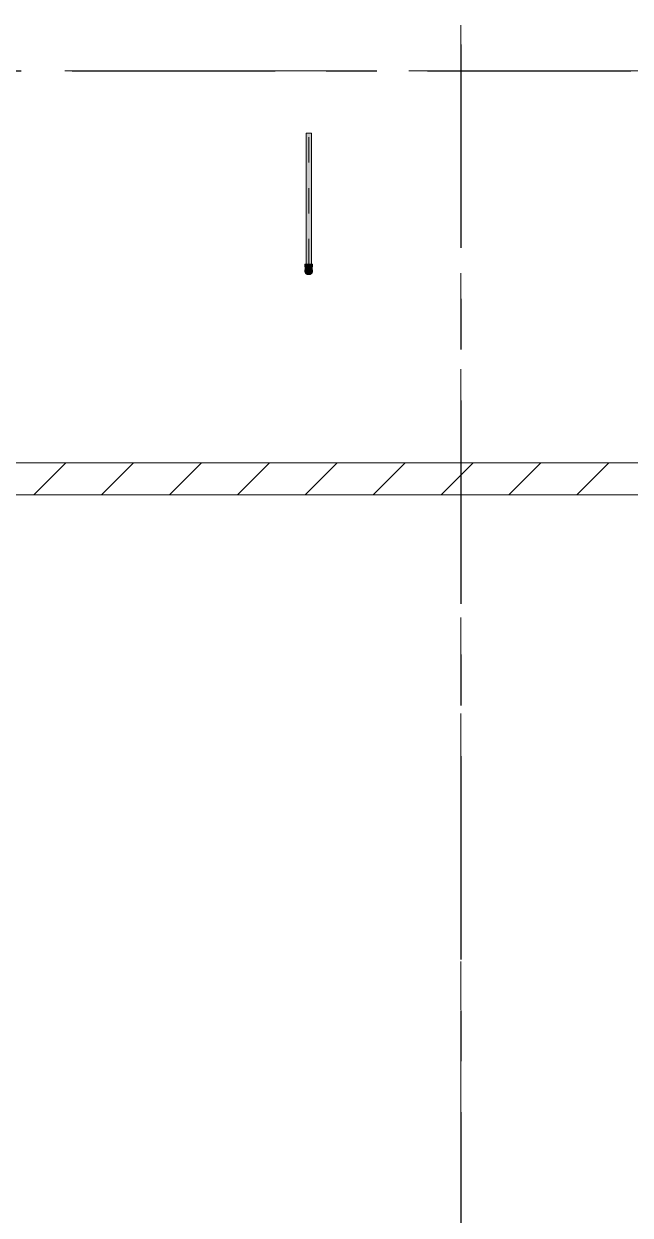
# Model space of a CAD drawing. Header units: millimetres. Extents: x -4000 to 187956, y -58990 to 162485.
# Drawn here: x 47769 to 51560, y 18302 to 25743 of the extents above; entities that cross this region are included whole.
import ezdxf

# ---------------------------------------------------------------- set-up
doc = ezdxf.new("R2010")
doc.units = ezdxf.units.MM
for name, pattern in [('Dash 1_16_', [317.5, 158.75, -158.75]), ('Grid Line', [2222.5, 1270, -317.5, 317.5, -317.5]), ('Grid Line 12_5mm', [2150, 1250, -300, 300, -300])]:
    doc.linetypes.add(name, pattern=pattern)
for name, color, linetype, lineweight in [('A-WALL', 113, 'Continuous', 13), ('A-WALL-PATT', 111, 'Continuous', 13), ('F-SPRN', 3, 'Continuous', 9), ('P-PIPE', 3, 'Continuous', 9), ('P-PIPE-CNTR', 3, 'Continuous', 9), ('S-GRID', 1, 'Continuous', 30)]:
    doc.layers.add(name, color=color, linetype=linetype, lineweight=lineweight)

# ---------------------------------------------------------------- blocks, each defined once
blk = doc.blocks.new('CMF2_NHAXUONG_A_rvt-1-0_000')
at = {"layer": 'A-WALL-PATT', "lineweight": 9}
h = blk.add_hatch(dxfattribs=at)
h.set_pattern_fill('FP_13', color=250, style=0, pattern_type=2)
h.set_pattern_definition([(45, (0, 0), (-212.132, 212.132), [])])
h.paths.add_polyline_path([(123099.8, 22800), (123099.8, 23000), (43099.8, 23000), (43099.8, 22800), (122899.8, 22800)])
at = {"layer": 'A-WALL', "color": 90, "lineweight": 15}
for p, q in [((123099.8, 23000), (43099.8, 23000)), ((43099.8, 22800), (67899.8, 22800))]:
    blk.add_line(p, q, dxfattribs=at)
at = {"layer": 'A-WALL', "color": 35, "lineweight": 15}
for p, q in [((71984.8, 23000), (43099.8, 23000)), ((43099.8, 22800), (67899.8, 22800))]:
    blk.add_line(p, q, dxfattribs=at)
at = {"layer": 'S-GRID', "linetype": 'Grid Line 12_5mm', "lineweight": 9}
for p, q in [((50500, 161185.2), (50500, -16487.4)), ((-824.3, 25450), (183641.1, 25450))]:
    blk.add_line(p, q, dxfattribs=at)
blk = doc.blocks.new('Sprinkler_Up - DN20-V460-0_000')
at = {"layer": 'F-SPRN', "transparency": 33554534}
for points in [[(-13.5, 0), (-3.9, 0.7), (-1.7, 2.9), (-1.2, 3.5), (-0.6, 4), (0.6, 4), (1.2, 3.5), (1.7, 2.9), (4.6, 0), (22.2, 0), (18, 13.1), (6.9, 21.2), (-6.9, 21.2), (-18, 13.1), (-22.2, 0)], [(0, -21.2), (6.9, -21.2), (18, -13.1), (22.2, 0), (3.9, -0.7), (1.7, -2.9), (1.2, -3.5), (0.6, -4), (-0.6, -4), (-1.2, -3.5), (-1.7, -2.9), (-4.6, 0), (-22.2, 0), (-18, -13.1), (-6.9, -21.2)], [(0, -16.7), (4.3, -16.1), (11.8, -11.8), (16.1, -4.3), (16.1, 4.3), (11.8, 11.8), (8.3, 14.4), (0, 16.7), (-4.3, 16.1), (-11.8, 11.8), (-16.1, 4.3), (-16.1, -4.3), (-11.8, -11.8), (-8.3, -14.4)], [(0, -15.6), (7.8, -13.5), (13.5, -7.8), (15.1, -4), (15.1, 4), (13.5, 7.8), (7.8, 13.5), (0, 15.6), (-7.8, 13.5), (-11, 11), (-15.1, 4), (-15.1, -4), (-11, -11), (-7.8, -13.5)], [(-10.9, -5.5), (-10.9, 5.4), (-14.5, 5.4), (-14.5, -5.5)], [(-7.7, -5.5), (-7.7, 5.4), (-10.9, 5.4), (-10.9, -5.5)], [(0, -5.5), (0, 5.4), (-7.7, 5.4), (-7.7, -5.5)], [(0, 0), (5.7, 0), (2.9, 4.9), (-2.9, 4.9), (-5.7, 0)], [(-2.9, -4.9), (2.9, -4.9), (5.7, 0), (-5.7, 0)], [(-4.6, 0), (4.6, 0), (0, 4.6)], [(0, -4.6), (4.6, 0), (-4.6, 0)], [(0, -2.6), (1.3, 0), (-1.8, 0)], [(-1.3, 0), (1.8, 0), (0, 2.6)], [(7.7, -5.5), (7.7, 5.4), (0, 5.4), (0, -5.5)], [(10.9, -5.5), (10.9, 5.4), (7.7, 5.4), (7.7, -5.5)], [(14.5, -5.5), (14.5, 5.4), (10.9, 5.4), (10.9, -5.5)]]:
    blk.add_hatch(color=1, dxfattribs=at).paths.add_polyline_path(points)
at = {"layer": 'F-SPRN', "color": 1}
for p, q in [((-11.5, 5.4), (-14.5, 5.4)), ((-14.5, 5.4), (-11.3, 5.4)), ((-14.5, 5.4), (-14.5, 3.7)), ((-14.5, 3.3), (-14.5, 0)), ((-11.5, 5.4), (-11.5, 4)), ((-10.9, 1.9), (-10.9, 3.6)), ((-10.8, 5.4), (-8, 5.4)), ((-8.1, 5.4), (-10.8, 5.4)), ((-8.1, 5.4), (-8.1, 2.8)), ((-8.1, 2.5), (-8.1, 0.7)), ((-7.7, 4.8), (-7.7, 2.7)), ((-7.7, 4.8), (-7.7, 2.7)), ((-7.7, 2.1), (-7.7, 0.5)), ((-7.7, 2.1), (-7.7, 0.5)), ((-6.7, 5.4), (-4.7, 5.4)), ((-5.8, 3.8), (-5.8, 2.2)), ((-2.1, 0), (-2.1, 0)), ((-2.1, 0), (-2.1, -0.1)), ((-0.5, 2), (-0.6, 2)), ((-0.6, 2), (-0.6, 2)), ((0, 2.1), (-0.1, 2.1)), ((1.1, 1.7), (1.1, 1.8)), ((2.1, 0), (2.1, 0.1)), ((2.1, 0), (2.1, 0)), ((4.7, 5.4), (6.5, 5.4)), ((7.7, 5.4), (10.8, 5.4)), ((7.7, 5.2), (7.7, 2.7)), ((7.7, 5.2), (7.7, 2.7)), ((7.7, 2.3), (7.7, 0.5)), ((7.7, 2.3), (7.7, 0.5)), ((10.8, 5.4), (8.1, 5.4)), ((8.1, 5.4), (8.1, 2.8)), ((8.1, 2.5), (8.1, 0.4)), ((10.9, 5.4), (14.5, 5.4)), ((10.9, 3.6), (10.9, 0.2)), ((14.5, 5.4), (11.5, 5.4)), ((11.5, 5.4), (11.5, 4)), ((11.5, 3), (11.5, 0.2)), ((14.5, 5.4), (14.5, -5.5)), ((-14.5, -1.3), (-14.5, -3.7)), ((-11.1, -5.5), (-14.5, -5.5)), ((-14.5, -5.5), (-11.5, -5.5)), ((-10.9, -2.6), (-10.9, -1.3)), ((-10.8, -5.5), (-8.1, -5.5)), ((-7.8, -5.5), (-10.8, -5.5)), ((-8.1, -4.2), (-8.1, -5.5)), ((-7.7, -2.7), (-7.7, -4)), ((-7.7, -2.7), (-7.7, -4)), ((-7, -5.5), (-5.8, -5.5)), ((-4.8, -5.5), (-7, -5.5)), ((-5.8, -2.3), (-5.8, -3.8)), ((0, -2.1), (0.1, -2.1)), ((7, -5.5), (4.8, -5.5)), ((5.8, -2.2), (5.8, -3.8)), ((5.8, -5.5), (7, -5.5)), ((7.7, -0.5), (7.7, -2.3)), ((7.7, -0.5), (7.7, -2.3)), ((7.7, -2.7), (7.7, -5.4)), ((7.7, -2.7), (7.7, -5.4)), ((10.8, -5.5), (7.7, -5.5)), ((8.1, -0.4), (8.1, -2.5)), ((8.1, -2.8), (8.1, -5.5)), ((8.1, -5.5), (10.8, -5.5)), ((10.9, -0.2), (10.9, -3.6)), ((14.5, -5.5), (10.9, -5.5)), ((11.5, -0.2), (11.5, -3)), ((11.5, -4), (11.5, -5.5)), ((11.5, -5.5), (14.5, -5.5))]:
    blk.add_line(p, q, dxfattribs=at)
at = {"layer": 'F-SPRN', "color": 1, "flags": 128}
for points in [[(-2, 0.5), (-2, 0.4), (-2.1, 0.3)], [(-2.1, 0.3), (-2.1, 0.2), (-2.1, 0.1), (-2.1, 0)], [(-0.8, 1.9), (-0.9, 1.9), (-0.9, 1.9), (-1, 1.8), (-1.1, 1.8), (-1.2, 1.7), (-1.2, 1.7), (-1.3, 1.6), (-1.4, 1.6), (-1.4, 1.5), (-1.5, 1.5), (-1.5, 1.4), (-1.6, 1.3), (-1.6, 1.3), (-1.7, 1.2), (-1.7, 1.1), (-1.8, 1.1), (-1.8, 1), (-1.9, 0.9), (-1.9, 0.8), (-1.9, 0.8), (-2, 0.7), (-2, 0.6), (-2, 0.5), (-2, 0.5)], [(-0.6, 2), (-0.7, 2), (-0.8, 1.9)], [(-0.1, 2.1), (-0.1, 2.1), (-0.2, 2.1), (-0.3, 2.1), (-0.4, 2), (-0.5, 2)], [(1.1, 1.8), (1, 1.8), (0.9, 1.9), (0.8, 1.9), (0.8, 1.9), (0.7, 2), (0.6, 2), (0.5, 2), (0.4, 2), (0.4, 2), (0.3, 2.1), (0.2, 2.1), (0.1, 2.1), (0, 2.1)], [(2.1, 0.1), (2.1, 0.2), (2.1, 0.2), (2.1, 0.3), (2, 0.4), (2, 0.5), (2, 0.6), (2, 0.7), (1.9, 0.7), (1.9, 0.8), (1.9, 0.9), (1.8, 1), (1.8, 1), (1.8, 1.1), (1.7, 1.2), (1.7, 1.2), (1.6, 1.3), (1.6, 1.4), (1.5, 1.4), (1.4, 1.5), (1.4, 1.5), (1.3, 1.6), (1.3, 1.7), (1.2, 1.7), (1.1, 1.7)], [(-2.1, -0.1), (-2.1, -0.2), (-2.1, -0.2), (-2.1, -0.3)], [(-2.1, -0.3), (-2, -0.4), (-2, -0.5), (-2, -0.6), (-2, -0.7), (-1.9, -0.7), (-1.9, -0.8), (-1.9, -0.9), (-1.8, -1), (-1.8, -1), (-1.8, -1.1), (-1.7, -1.2), (-1.7, -1.2), (-1.6, -1.3), (-1.6, -1.4), (-1.5, -1.4), (-1.4, -1.5), (-1.4, -1.5), (-1.3, -1.6), (-1.3, -1.7), (-1.2, -1.7), (-1.1, -1.7), (-1.1, -1.8), (-1, -1.8), (-0.9, -1.9), (-0.8, -1.9), (-0.8, -1.9), (-0.7, -2), (-0.6, -2), (-0.5, -2), (-0.4, -2), (-0.4, -2), (-0.3, -2.1), (-0.2, -2.1), (-0.1, -2.1), (0, -2.1)], [(0.1, -2.1), (0.1, -2.1), (0.2, -2.1), (0.3, -2.1), (0.4, -2), (0.5, -2), (0.6, -2), (0.6, -2), (0.7, -2), (0.8, -1.9), (0.9, -1.9), (0.9, -1.9), (1, -1.8), (1.1, -1.8), (1.2, -1.7), (1.2, -1.7), (1.3, -1.6), (1.4, -1.6), (1.4, -1.5), (1.5, -1.5), (1.5, -1.4), (1.6, -1.3), (1.6, -1.3), (1.7, -1.2), (1.7, -1.1), (1.8, -1.1), (1.8, -1), (1.9, -0.9), (1.9, -0.8), (1.9, -0.8), (2, -0.7), (2, -0.6), (2, -0.5), (2, -0.5), (2, -0.4), (2.1, -0.3), (2.1, -0.2), (2.1, -0.1), (2.1, 0)]]:
    blk.add_lwpolyline(points, dxfattribs=at)
at = {"layer": 'F-SPRN', "color": 1}
for radius, start, end in [(22.2, 360, 180), (21.9, 165.67731, 179.2615), (21.9, 144.76984, 164.81509), (21.9, 126.69417, 143.27011), (16.7, 167.68021, 180), (16.7, 167.68021, 180), (16.7, 155.38786, 164.96934), (16.7, 155.38786, 164.96934), (15.6, 166.42653, 180), (15.6, 166.42653, 180), (15.6, 150.94093, 165), (15.6, 159.61394, 165), (16.7, 136.72135, 149.93102), (16.7, 136.72135, 149.93102), (15.6, 150.94093, 156.38455), (15.6, 138.42141, 150), (15.6, 138.42141, 150), (21.9, 108.26214, 125.75069), (16.7, 121.41808, 130.57514), (16.7, 121.41808, 130.57514), (15.6, 120.52623, 133.2078), (15.6, 120.52623, 133.2078), (16.7, 106.59952, 120), (16.7, 106.59952, 120), (15.6, 114.43632, 119.98126), (15.6, 114.43632, 119.98126), (21.9, 99.348, 107.90102), (4.63, 155.78319, 180), (4.63, 155.78319, 180), (16.7, 96.41428, 105), (16.7, 96.41428, 105), (4.63, 109.01924, 138.27027), (4.63, 109.01924, 138.27027), (21.9, 90.14502, 98.85032), (15.6, 95.57619, 100.68426), (15.6, 95.57619, 100.68426), (2.56, 109.01924, 168.82781), (2.56, 109.01924, 168.82781), (2.04, 109.01924, 180), (16.7, 83.06841, 90), (16.7, 83.06841, 90), (4.63, 17.95923, 90), (4.63, 17.95923, 90), (3.81, 57.05771, 90), (2.56, 14.55988, 90), (2.56, 14.55988, 90), (2.04, 10.47029, 90), (21.9, 72.55828, 89.46239), (15.6, 75.57295, 80.58917), (15.6, 75.57295, 80.58917), (3.81, 16.16047, 43.83585), (15.6, 67.56142, 74.5481), (15.6, 67.56142, 74.5481), (16.7, 60, 75), (16.7, 60, 75), (15.6, 60.01874, 65.56368), (15.6, 60.01874, 65.56368), (21.9, 54.24931, 71.73786), (15.6, 46.7922, 60), (15.6, 46.7922, 60), (16.7, 49.42486, 58.58192), (16.7, 49.42486, 58.58192), (15.6, 30, 41.57859), (15.6, 30, 41.57859), (16.7, 30, 43.27865), (16.7, 30, 43.27865), (21.9, 36.72989, 53.30583), (15.6, 23.61545, 29.56463), (15.6, 15, 29.56463), (15.6, 15, 20.38606), (16.7, 15, 24.61214), (16.7, 15, 24.61214), (15.6, 360, 13.66176), (15.6, 0, 13.66176), (16.7, 360, 12.31979), (16.7, 0, 12.31979), (21.9, 15.18491, 35.23016), (21.9, 0.7385, 14.32269), (22.2, 180, 360), (21.9, 180.7385, 194.32269), (21.9, 195.18491, 215.23016), (21.9, 216.72989, 233.30583), (16.7, 180, 192.31979), (16.7, 180, 192.31979), (16.7, 195.03066, 204.61214), (16.7, 195.03066, 204.61214), (15.6, 181.90822, 193.66176), (15.6, 181.90822, 193.66176), (15.6, 197.33389, 209.56463), (15.6, 197.33389, 209.56463), (16.7, 210.06898, 223.27865), (16.7, 210.06898, 223.27865), (15.6, 212.54719, 221.57859), (15.6, 212.54719, 221.57859), (21.9, 234.24931, 251.73786), (16.7, 229.42486, 238.58192), (16.7, 229.42486, 238.58192), (15.6, 233.79501, 240), (15.6, 233.79501, 240), (16.7, 240, 255), (16.7, 240, 255), (15.6, 240.01874, 254.5481), (15.6, 240.01874, 254.5481), (21.9, 252.55828, 269.46239), (4.63, 197.95923, 0), (4.63, 197.95923, 270), (15.6, 255, 267.63996), (15.6, 255, 267.63996), (3.81, 196.16047, 360), (2.56, 191.16773, 0), (2.56, 191.16773, 360), (2.04, 190.47029, 0), (16.7, 263.06841, 270), (16.7, 263.06841, 270), (4.63, 270, 360), (21.9, 270.14502, 278.85032), (15.6, 275.57619, 280.68426), (15.6, 275.57619, 280.68426), (16.7, 276.41428, 285), (16.7, 276.41428, 285), (21.9, 279.348, 287.90102), (16.7, 286.59952, 300), (16.7, 286.59952, 300), (15.6, 294.43632, 299.98126), (15.6, 294.43632, 299.98126), (21.9, 288.26214, 305.75069), (15.6, 300, 313.2078), (15.6, 300, 313.2078), (16.7, 301.41808, 310.57514), (16.7, 301.41808, 310.57514), (15.6, 318.42141, 330), (15.6, 318.42141, 330), (16.7, 316.72135, 330), (16.7, 316.72135, 330), (21.9, 306.69417, 323.27011), (15.6, 330.43537, 345), (15.6, 330.43537, 336.38455), (15.6, 339.61394, 345), (15.6, 346.33824, 360), (15.6, 346.33824, 360), (16.7, 335.38786, 345), (16.7, 335.38786, 345), (16.7, 347.68021, 360), (16.7, 347.68021, 360), (21.9, 324.76984, 344.81509), (21.9, 345.67731, 359.2615)]:
    blk.add_arc((0, 0), radius, start, end, dxfattribs=at)
blk = doc.blocks.new('Steel_Transition_Threaded_HoaPhat - Standard-V414-0_000')
at = {"layer": 'P-PIPE', "lineweight": 13, "transparency": 33554534}
h = blk.add_hatch(color=1, dxfattribs=at)
h.paths.add_polyline_path([(36750, 134002.7), (36755.8, 134003.4), (36761.3, 134005.7), (36765.9, 134009.3), (36769.5, 134013.9), (36771.7, 134019.3), (36772.5, 134025.2), (36771.7, 134031), (36769.5, 134036.4), (36765.9, 134041.1), (36761.3, 134044.6), (36755.8, 134046.9), (36750, 134047.7), (36744.2, 134046.9), (36738.8, 134044.6), (36734.1, 134041.1), (36730.5, 134036.4), (36728.3, 134031), (36727.5, 134025.2), (36728.3, 134019.3), (36730.5, 134013.9), (36734.1, 134009.3), (36738.8, 134005.7), (36744.2, 134003.4)])
h.paths.add_polyline_path([(36750, 134005.1), (36744.8, 134005.7), (36740, 134007.8), (36735.8, 134010.9), (36732.6, 134015.1), (36730.6, 134020), (36729.9, 134025.2), (36730.6, 134030.4), (36732.6, 134035.2), (36735.8, 134039.4), (36740, 134042.6), (36744.8, 134044.6), (36750, 134045.3), (36755.2, 134044.6), (36760.1, 134042.6), (36764.2, 134039.4), (36767.4, 134035.2), (36769.4, 134030.4), (36770.1, 134025.2), (36769.4, 134020), (36767.4, 134015.1), (36764.2, 134010.9), (36760.1, 134007.8), (36755.2, 134005.7)])
for points in [[(36770.1, 134025.2), (36769.4, 134030.4), (36767.4, 134035.2), (36764.2, 134039.4), (36760.1, 134042.6), (36755.2, 134044.6), (36750, 134045.3), (36744.8, 134044.6), (36740, 134042.6), (36735.8, 134039.4), (36732.6, 134035.2), (36730.6, 134030.4), (36729.9, 134025.2), (36733.6, 134025.2), (36735.8, 134033.4), (36741.8, 134039.4), (36750, 134041.6), (36758.2, 134039.4), (36764.2, 134033.4), (36766.4, 134025.2)], [(36750, 134005.1), (36755.2, 134005.7), (36760.1, 134007.8), (36764.2, 134010.9), (36767.4, 134015.1), (36769.4, 134020), (36770.1, 134025.2), (36766.4, 134025.2), (36764.2, 134017), (36758.2, 134011), (36750, 134008.8), (36741.8, 134011), (36735.8, 134017), (36733.6, 134025.2), (36729.9, 134025.2), (36730.6, 134020), (36732.6, 134015.1), (36735.8, 134010.9), (36740, 134007.8), (36744.8, 134005.7)], [(36750, 134006.7), (36754.8, 134007.3), (36759.3, 134009.1), (36763.1, 134012.1), (36766, 134015.9), (36767.9, 134020.4), (36768.5, 134025.2), (36767.9, 134030), (36766, 134034.4), (36763.1, 134038.2), (36759.3, 134041.2), (36754.8, 134043), (36750, 134043.7), (36745.2, 134043), (36740.8, 134041.2), (36736.9, 134038.2), (36734, 134034.4), (36732.1, 134030), (36731.5, 134025.2), (36732.1, 134020.4), (36734, 134015.9), (36736.9, 134012.1), (36740.8, 134009.1), (36745.2, 134007.3)]]:
    blk.add_hatch(color=1, dxfattribs=at).paths.add_polyline_path(points)
at = {"layer": 'P-PIPE', "color": 20, "lineweight": 13}
for radius, start, end in [(22.5, 0, 180), (22.5, 165, 180), (22.5, 180, 195), (22.5, 180, 0), (22.5, 150, 165), (22.5, 195, 210), (20.1, 166.04994, 180), (20.1, 180, 193.95006), (22.5, 135, 150), (22.5, 210, 225), (20.1, 150, 162.74488), (20.1, 197.25512, 210), (18.5, 166.59392, 180), (18.5, 166.59392, 180), (18.5, 180, 193.40608), (18.5, 180, 193.40608), (18.5, 157.6232, 165), (18.5, 157.6232, 165), (18.5, 195, 202.3768), (18.5, 195, 202.3768), (20.1, 135, 148.15532), (20.1, 211.84468, 225), (16.4, 180.81064, 191.45326), (16.4, 168.54674, 175.16067), (18.5, 136.42974, 150), (18.5, 136.42974, 150), (18.5, 210, 223.57026), (18.5, 210, 223.57026), (22.5, 120, 135), (22.5, 225, 240), (16.4, 158.0319, 163.50595), (20.1, 128.8856, 135), (16.4, 141.9681, 150), (20.1, 225, 231.1144), (16.4, 210.66354, 218.0319), (18.5, 123.49758, 133.20406), (18.5, 123.49758, 133.20406), (18.5, 226.79594, 236.50242), (18.5, 226.79594, 236.50242), (20.1, 120, 125.00431), (22.5, 105, 120), (16.4, 230.47333, 236.63885), (20.1, 109.68592, 120), (16.4, 121.07383, 126.45372), (18.5, 106.81896, 120), (18.5, 106.81896, 120), (18.5, 240, 255), (18.5, 240, 255), (16.4, 113.40447, 120), (16.4, 240, 246.59553), (16.4, 246.9681, 255), (16.4, 107.46566, 111.9681), (22.5, 90, 105), (20.1, 100.99748, 105), (18.5, 91.43525, 103.20464), (18.5, 91.43525, 103.20464), (16.4, 96.21321, 104.60424), (20.1, 90.52458, 98.50889), (22.5, 75, 90), (18.5, 78.09865, 90), (18.5, 78.09865, 90), (20.1, 75.0607, 87.9279), (16.4, 276.45372, 283.90628), (16.4, 66.9681, 75), (18.5, 60, 75), (18.5, 60, 75), (16.4, 287.46566, 291.9681), (20.1, 60, 75), (18.5, 286.81896, 300), (18.5, 286.81896, 300), (22.5, 60, 75), (16.4, 293.40447, 300), (20.1, 54.99569, 60), (18.5, 46.79594, 56.50242), (18.5, 46.79594, 56.50242), (18.5, 303.49758, 313.20406), (18.5, 303.49758, 313.20406), (22.5, 45, 60), (22.5, 300, 315), (20.1, 45, 51.1144), (20.1, 308.8856, 315), (16.4, 30, 38.0319), (18.5, 30, 43.57026), (18.5, 30, 43.57026), (18.5, 316.42974, 330), (18.5, 316.42974, 330), (20.1, 31.84468, 45), (20.1, 315, 328.15532), (16.4, 338.0319, 342.86912), (22.5, 30, 45), (22.5, 315, 330), (16.4, 0, 8.0319), (16.4, 351.9681, 0), (18.5, 15, 22.3768), (18.5, 15, 22.3768), (18.5, 337.6232, 345), (18.5, 337.6232, 345), (20.1, 17.25512, 30), (20.1, 330, 342.74488), (18.5, 0, 13.40608), (18.5, 0, 13.40608), (18.5, 346.59392, 0), (18.5, 346.59392, 0), (22.5, 15, 30), (20.1, 0, 13.95006), (20.1, 346.04994, 0), (22.5, 330, 345), (22.5, 0, 15), (22.5, 345, 0), (20.1, 234.99569, 240), (22.5, 240, 255), (20.1, 240, 255), (22.5, 255, 270), (20.1, 255.0607, 267.9279), (18.5, 258.09865, 270), (18.5, 258.09865, 270), (16.4, 264.1652, 268.50595), (22.5, 270, 285), (20.1, 270.52458, 278.50889), (18.5, 271.43525, 283.20464), (18.5, 271.43525, 283.20464), (20.1, 280.99748, 285), (22.5, 285, 300), (20.1, 289.68592, 300), (20.1, 300, 305.00431)]:
    blk.add_arc((36750, 134025.2), radius, start, end, dxfattribs=at)
blk = doc.blocks.new('Steel_Elbow_Threaded_HoaPhat - Standard-V461-0_000')
at = {"layer": 'P-PIPE', "lineweight": 13, "transparency": 33554534}
for points in [[(49533, 24225.5), (49550, 24225.5), (49550, 24240.6), (49525.9, 24240.6), (49526.7, 24225.5), (49529.1, 24225.5)], [(49550, 24176), (49556.2, 24176.8), (49562.1, 24179.2), (49567.1, 24183), (49570.9, 24188), (49573.3, 24193.8), (49574.1, 24200.1), (49573.3, 24206.3), (49570.9, 24212.1), (49567.1, 24217.1), (49562.1, 24221), (49556.2, 24223.4), (49550, 24224.2), (49543.8, 24223.4), (49537.9, 24221), (49533, 24217.1), (49529.1, 24212.1), (49526.7, 24206.3), (49525.9, 24200.1), (49526.7, 24193.8), (49529.1, 24188), (49533, 24183), (49537.9, 24179.2), (49543.8, 24176.8)], [(49550, 24225.5), (49574.1, 24225.5), (49573.3, 24240.6), (49550, 24240.6)]]:
    blk.add_hatch(color=1, dxfattribs=at).paths.add_polyline_path(points)
h = blk.add_hatch(color=1, dxfattribs=at)
h.paths.add_polyline_path([(49542.8, 24220), (49540.3, 24220), (49544.1, 24221.9)])
h.paths.add_polyline_path([(49529.8, 24210.2), (49531.2, 24210.7), (49537.2, 24217.6), (49542.8, 24220), (49550, 24221.2), (49550, 24225.5), (49531.7, 24225.5), (49530.3, 24221.7), (49530.1, 24214.3)])
h = blk.add_hatch(color=1, dxfattribs=at)
h.paths.add_polyline_path([(49566.9, 24215.3), (49569.5, 24210.7), (49568.6, 24214.6)])
h.paths.add_polyline_path([(49570.9, 24208.6), (49570.6, 24217.2), (49569.5, 24216.8), (49569.4, 24220.9), (49570.7, 24221.2), (49569.6, 24225.5), (49550, 24225.5), (49550, 24221.2), (49557.2, 24220), (49555.9, 24221.9), (49563.4, 24217.2), (49567.4, 24213.1), (49566.2, 24218.2), (49568.6, 24214.6)])
at = {"layer": 'P-PIPE', "color": 20, "lineweight": 13}
for p, q in [((49525.9, 24240.6), (49525.9, 24225.5)), ((49526.7, 24240.6), (49525.9, 24240.6)), ((49550, 24240.6), (49525.9, 24240.6)), ((49525.9, 24225.5), (49526.7, 24225.5)), ((49525.9, 24225.5), (49550, 24225.5)), ((49529.1, 24240.6), (49526.7, 24240.6)), ((49526.7, 24225.5), (49529.1, 24225.5)), ((49529.2, 24225.5), (49528.9, 24225.5)), ((49529.2, 24225.5), (49528.9, 24225.5)), ((49528.9, 24210.9), (49528.9, 24211.8)), ((49528.9, 24210.1), (49528.9, 24210.9)), ((49528.9, 24209.3), (49528.9, 24210.1)), ((49528.9, 24208.5), (49528.9, 24209.3)), ((49528.9, 24207.8), (49528.9, 24208.5)), ((49528.9, 24207.1), (49528.9, 24207.8)), ((49528.9, 24206.4), (49528.9, 24207.1)), ((49528.9, 24205.7), (49528.9, 24206.4)), ((49528.9, 24205.1), (49528.9, 24205.7)), ((49528.9, 24204.5), (49528.9, 24205.1)), ((49528.9, 24204), (49528.9, 24204.5)), ((49528.9, 24200.1), (49528.9, 24200.1)), ((49528.9, 24199.9), (49528.9, 24200.1)), ((49528.9, 24199), (49528.9, 24199.9)), ((49529.2, 24196.5), (49529, 24197.3)), ((49533, 24240.6), (49529.1, 24240.6)), ((49529.1, 24225.5), (49531.5, 24225.5)), ((49531.7, 24225.5), (49529.2, 24225.5)), ((49531.7, 24225.5), (49529.2, 24225.5)), ((49529.7, 24194), (49529.5, 24194.8)), ((49531, 24190.9), (49530.6, 24191.6)), ((49531.3, 24190.1), (49531, 24190.9)), ((49531.8, 24189.4), (49531.3, 24190.1)), ((49531.5, 24225.5), (49533, 24225.5)), ((49532.8, 24225.5), (49531.7, 24225.5)), ((49536.4, 24225.5), (49531.7, 24225.5)), ((49532.2, 24188.7), (49531.8, 24189.4)), ((49533.7, 24186.6), (49533.2, 24187.3)), ((49537.9, 24240.6), (49533.8, 24240.6)), ((49536.4, 24225.5), (49533.8, 24225.5)), ((49534, 24225.5), (49542.7, 24225.5)), ((49535.4, 24184.8), (49534.8, 24185.4)), ((49542.8, 24225.5), (49536.4, 24225.5)), ((49542.8, 24225.5), (49536.4, 24225.5)), ((49537.4, 24183.1), (49536.7, 24183.6)), ((49550, 24240.6), (49538.2, 24240.6)), ((49550, 24225.5), (49543.7, 24225.5)), ((49550, 24225.5), (49543.7, 24225.5)), ((49543.8, 24225.5), (49550, 24225.5)), ((49561.8, 24240.6), (49550, 24240.6)), ((49574.1, 24240.6), (49550, 24240.6)), ((49550, 24225.5), (49556.2, 24225.5)), ((49550, 24225.5), (49574.1, 24225.5)), ((49556.3, 24225.5), (49550, 24225.5)), ((49556.3, 24225.5), (49550, 24225.5)), ((49563.6, 24225.5), (49557.2, 24225.5)), ((49563.6, 24225.5), (49557.2, 24225.5)), ((49557.3, 24225.5), (49566, 24225.5)), ((49566.2, 24240.6), (49562.1, 24240.6)), ((49562.8, 24183.3), (49562.1, 24182.8)), ((49563.5, 24183.8), (49562.8, 24183.3)), ((49566.2, 24225.5), (49563.6, 24225.5)), ((49568.3, 24225.5), (49563.6, 24225.5)), ((49565.3, 24185.5), (49564.7, 24184.9)), ((49567, 24187.5), (49566.4, 24186.8)), ((49570.9, 24240.6), (49567.1, 24240.6)), ((49567.1, 24225.5), (49569.7, 24225.5)), ((49568.3, 24225.5), (49567.2, 24225.5)), ((49569.9, 24225.5), (49568.3, 24225.5)), ((49570.8, 24225.5), (49568.3, 24225.5)), ((49569.7, 24225.5), (49570.9, 24225.5)), ((49570.8, 24225.5), (49569.9, 24225.5)), ((49570.5, 24195.1), (49570.3, 24194.2)), ((49571.2, 24225.5), (49570.8, 24225.5)), ((49571.2, 24225.5), (49570.8, 24225.5)), ((49573.3, 24240.6), (49570.9, 24240.6)), ((49570.9, 24225.5), (49573.3, 24225.5)), ((49571, 24197.6), (49570.9, 24196.7)), ((49571.2, 24212), (49571.2, 24211.2)), ((49571.2, 24211.2), (49571.2, 24210.3)), ((49571.2, 24210.3), (49571.2, 24209.5)), ((49571.2, 24209.5), (49571.2, 24208.7)), ((49571.2, 24208.7), (49571.2, 24208)), ((49571.2, 24208), (49571.2, 24207.3)), ((49571.2, 24207.3), (49571.2, 24206.6)), ((49571.2, 24205.3), (49571.2, 24204.7)), ((49571.2, 24204.7), (49571.2, 24204.1)), ((49571.2, 24200.1), (49571.2, 24200.1)), ((49574.1, 24240.6), (49573.3, 24240.6)), ((49573.3, 24225.5), (49574.1, 24225.5)), ((49574.1, 24225.5), (49574.1, 24240.6)), ((49544.2, 24179.8), (49543.3, 24180)), ((49545, 24179.5), (49544.2, 24179.8)), ((49547.5, 24179.1), (49546.6, 24179.2)), ((49550.2, 24178.9), (49550, 24178.9)), ((49557.7, 24180.4), (49556.9, 24180.1)), ((49558.4, 24180.7), (49557.7, 24180.4)), ((49560.7, 24181.8), (49560, 24181.4))]:
    blk.add_line(p, q, dxfattribs=at)
at = {"layer": 'P-PIPE', "color": 20, "lineweight": 13, "flags": 128}
for points in [[(49528.9, 24211.8), (49528.9, 24212.6), (49528.9, 24213.5), (49528.9, 24214.4), (49528.9, 24215.4), (49528.9, 24216.3), (49528.9, 24217.3), (49528.9, 24218.2), (49528.9, 24219.2), (49528.9, 24220.2), (49528.9, 24221.2), (49528.9, 24222.2), (49528.9, 24223.2), (49528.9, 24224.2), (49528.9, 24225.2), (49528.9, 24225.5)], [(49528.9, 24203), (49528.9, 24203.4), (49528.9, 24204)], [(49528.9, 24202.1), (49528.9, 24202.5), (49528.9, 24203)], [(49528.9, 24201.1), (49528.9, 24201.4), (49528.9, 24201.7), (49528.9, 24202.1)], [(49528.9, 24200.6), (49528.9, 24200.8), (49528.9, 24201.1)], [(49528.9, 24200.1), (49528.9, 24200.2), (49528.9, 24200.3), (49528.9, 24200.4), (49528.9, 24200.6)], [(49529, 24197.3), (49528.9, 24198.2), (49528.9, 24199)], [(49529.5, 24194.8), (49529.3, 24195.7), (49529.2, 24196.5)], [(49530.6, 24191.6), (49530.3, 24192.4), (49530, 24193.2), (49529.7, 24194)], [(49533.2, 24187.3), (49532.7, 24188), (49532.2, 24188.7)], [(49534.8, 24185.4), (49534.3, 24186), (49533.7, 24186.6)], [(49536.7, 24183.6), (49536.1, 24184.2), (49535.4, 24184.8)], [(49538.8, 24182.2), (49538.1, 24182.6), (49537.4, 24183.1)], [(49562.1, 24182.8), (49561.4, 24182.3), (49560.7, 24181.8)], [(49564.7, 24184.9), (49564.1, 24184.3), (49563.5, 24183.8)], [(49566.4, 24186.8), (49565.9, 24186.1), (49565.3, 24185.5)], [(49567.9, 24188.9), (49567.5, 24188.1), (49567, 24187.5)], [(49568.8, 24190.3), (49568.4, 24189.6), (49567.9, 24188.9)], [(49570.3, 24194.2), (49570.1, 24193.4), (49569.8, 24192.6), (49569.5, 24191.9), (49569.1, 24191.1), (49568.8, 24190.3)], [(49570.9, 24196.7), (49570.7, 24195.9), (49570.5, 24195.1)], [(49571.2, 24200.1), (49571.1, 24199.2), (49571.1, 24198.4), (49571, 24197.6)], [(49571.2, 24225.5), (49571.2, 24224.5), (49571.2, 24223.5), (49571.2, 24222.5), (49571.2, 24221.5), (49571.2, 24220.5), (49571.2, 24219.5), (49571.2, 24218.5), (49571.2, 24217.5), (49571.2, 24216.6), (49571.2, 24215.6), (49571.2, 24214.7), (49571.2, 24213.8), (49571.2, 24212.9), (49571.2, 24212)], [(49571.2, 24206.6), (49571.2, 24205.9), (49571.2, 24205.3)], [(49571.2, 24204.1), (49571.2, 24203.6), (49571.2, 24203.1), (49571.2, 24202.6)], [(49571.2, 24202.6), (49571.2, 24202.2), (49571.2, 24201.8)], [(49571.2, 24201.8), (49571.2, 24201.5), (49571.2, 24201.2), (49571.2, 24200.9)], [(49571.2, 24200.9), (49571.2, 24200.7), (49571.2, 24200.5)], [(49571.2, 24200.5), (49571.2, 24200.3), (49571.2, 24200.2), (49571.2, 24200.1)], [(49540.2, 24181.3), (49539.5, 24181.7), (49538.8, 24182.2)], [(49543.3, 24180), (49542.6, 24180.3), (49541.8, 24180.6), (49541, 24181), (49540.2, 24181.3)], [(49546.6, 24179.2), (49545.8, 24179.4), (49545, 24179.5)], [(49550, 24178.9), (49549.2, 24179), (49548.3, 24179), (49547.5, 24179.1)], [(49551.9, 24179), (49551.1, 24179), (49550.2, 24178.9)], [(49553.6, 24179.2), (49552.8, 24179.1), (49551.9, 24179)], [(49555.3, 24179.6), (49554.4, 24179.4), (49553.6, 24179.2)], [(49556.9, 24180.1), (49556.1, 24179.8), (49555.3, 24179.6)], [(49560, 24181.4), (49559.2, 24181.1), (49558.4, 24180.7)]]:
    blk.add_lwpolyline(points, dxfattribs=at)
at = {"layer": 'P-PIPE', "color": 20, "lineweight": 13}
for radius, start, end in [(24.1, 90, 270), (24.1, 165, 180), (24.1, 180, 195), (24.1, 150, 165), (24.1, 195, 210), (21.1, 172.72037, 178.04381), (21.1, 181.97109, 187.76722), (24.1, 135, 150), (24.1, 210, 225), (21.1, 165.7465, 170), (21.1, 190, 194.26573), (21.1, 156.35778, 164.96646), (21.1, 195.04555, 204.73515), (21.1, 150.00756, 154.63223), (21.1, 205.37476, 209.99738), (21.1, 141.58536, 146.25919), (21.1, 213.74954, 218.4271), (24.1, 120, 135), (24.1, 225, 240), (21.1, 130, 141.04884), (21.1, 218.9611, 230), (21.1, 112.32955, 125.80236), (21.1, 234.21981, 247.67648), (24.1, 105, 120), (24.1, 90, 105), (21.1, 99.94635, 104.96567), (21.1, 90, 95.26621), (24.1, 75, 90), (24.1, 270, 90), (21.1, 75.03433, 90), (24.1, 60, 75), (21.1, 60.79881, 67.06229), (21.1, 54.19764, 59.9895), (24.1, 45, 60), (24.1, 300, 315), (21.1, 38.41464, 50), (21.1, 310, 321.5729), (24.1, 30, 45), (24.1, 315, 330), (21.1, 25.36777, 29.99244), (21.1, 330.00262, 334.19657), (21.1, 334.62524, 344.95445), (21.1, 15.03354, 23.64222), (21.1, 345.73427, 350), (24.1, 15, 30), (24.1, 330, 345), (21.1, 1.95619, 7.27963), (21.1, 352.23278, 358.02891), (24.1, 0, 15), (24.1, 345, 0), (24.1, 240, 255), (24.1, 255, 270), (21.1, 255.03701, 270), (24.1, 270, 285), (21.1, 271.10407, 278.96127), (21.1, 279.93028, 284.96299), (24.1, 285, 300), (21.1, 292.93141, 303.69813)]:
    blk.add_arc((49550, 24200.1), radius, start, end, dxfattribs=at)

msp = doc.modelspace()

# ---------------------------------------------------------------- block references
at = {"lineweight": 5}
msp.add_blockref('CMF2_NHAXUONG_A_rvt-1-0_000', (0, 0), dxfattribs=at)

# ---------------------------------------------------------------- next in the draw order: hatches: boundary and pattern name
at = {"layer": 'P-PIPE', "transparency": 33554534}
for points in [[(49550, 24240.6), (49550, 25060.1), (49533.3, 25060.1), (49533.9, 24240.6), (49545.7, 24240.6)], [(49550, 24240.6), (49566.7, 24240.6), (49566.1, 25060.1), (49550, 25060.1), (49550, 24258.7)], [(49541.7, 24185.6), (49542.8, 24187.6), (49541.7, 24191.7), (49542.8, 24195.9), (49545.8, 24199), (49557.2, 24204.3), (49558.4, 24208.4), (49557.2, 24212.6), (49555.9, 24214.3), (49550, 24216.8), (49541.7, 24214.6), (49535.5, 24208.4), (49533.3, 24200.1), (49535.5, 24191.7), (49538.2, 24188.3)], [(49550, 24183.4), (49558.4, 24185.6), (49561.8, 24188.3), (49566.1, 24195.8), (49566.1, 24204.4), (49561.8, 24211.9), (49558.4, 24214.6), (49550, 24216.8), (49545.7, 24216.2), (49538.2, 24211.9), (49533.9, 24204.4), (49533.9, 24195.8), (49538.2, 24188.3), (49541.7, 24185.6)]]:
    msp.add_hatch(color=1, dxfattribs=at).paths.add_polyline_path(points)

# ---------------------------------------------------------------- next in the draw order: linework, layer by layer
at = {"layer": 'P-PIPE', "color": 20, "lineweight": 13}
for p, q in [((49533.3, 25060.1), (49533.3, 24240.6)), ((49566.7, 25060.1), (49533.3, 25060.1)), ((49566.7, 24240.6), (49566.7, 25060.1)), ((49533.3, 24240.6), (49537.9, 24240.6)), ((49538.2, 24240.6), (49561.8, 24240.6)), ((49562.1, 24240.6), (49566.7, 24240.6))]:
    msp.add_line(p, q, dxfattribs=at)
at = {"layer": 'P-PIPE', "color": 1}
for centre, radius, start, end in [((49550, 24200.1), 16.7, 170.11075, 177.20298), ((49550, 24200.1), 16.7, 182.79702, 189.88925), ((49550, 24200.1), 16.7, 190.21536, 195.24866), ((49550, 24200.1), 16.7, 157.579, 164.27217), ((49550, 24200.1), 16.7, 140.69077, 147.69685), ((49550, 24200.1), 16.7, 231.87263, 237.20298), ((49550, 24191.7), 8.35, 172.0327, 181.54073), ((49550, 24191.7), 8.35, 199.90038, 209.04129), ((49550, 24191.7), 8.35, 131.03659, 150), ((49550, 24200.1), 16.7, 246.89762, 251.0986), ((49550, 24191.7), 8.35, 226.69983, 240.56919), ((49550, 24191.7), 8.35, 115.68061, 125.5287), ((49550, 24200.1), 16.7, 254.71541, 259.67271), ((49550, 24191.7), 8.35, 100.68419, 114.03868), ((49550, 24191.7), 8.35, 249.00268, 259.23689), ((49550, 24191.7), 8.35, 90, 100.68419), ((49550, 24200.1), 16.7, 266.00419, 273.52882), ((49550, 24208.4), 8.35, 270, 280.68419), ((49550, 24208.4), 8.35, 69.00268, 79.23689), ((49550, 24208.4), 8.35, 46.69983, 60.56919), ((49550, 24200.1), 16.7, 284.68823, 289.30822), ((49550, 24208.4), 8.35, 316.31827, 330), ((49550, 24208.4), 8.35, 20.12852, 29.04129), ((49550, 24208.4), 8.35, 8.03848, 17.99182), ((49550, 24200.1), 16.7, 46.03173, 51.87263), ((49550, 24200.1), 16.7, 308.12737, 313.96827), ((49550, 24200.1), 16.7, 32.30315, 45.28459), ((49550, 24200.1), 16.7, 314.71541, 320.69077), ((49550, 24200.1), 16.7, 25.03638, 31.09738), ((49550, 24200.1), 16.7, 328.90262, 336.68603), ((49550, 24200.1), 16.7, 16.93755, 22.421), ((49550, 24200.1), 16.7, 4.30926, 9.88925), ((49550, 24200.1), 16.7, 350.11075, 355.69074)]:
    msp.add_arc(centre, radius, start, end, dxfattribs=at)
at = {"layer": 'P-PIPE-CNTR', "color": 1, "linetype": 'Dash 1_16_'}
for p, q in [((49550, 24240.6), (49550, 25060.1)), ((49550, 24240.6), (49550, 25060.1)), ((49525, 24200.1), (49527.5, 24200.1)), ((49527.8, 24200.1), (49531.5, 24200.1)), ((49536.5, 24200.1), (49542.3, 24200.1)), ((49545.4, 24200.1), (49547.6, 24200.1)), ((49548.7, 24200.1), (49550, 24200.1)), ((49550, 24222.6), (49550, 24225.1)), ((49550, 24221.2), (49550, 24222.6)), ((49550, 24218.6), (49550, 24220.2)), ((49550, 24216.8), (49550, 24218.6)), ((49550, 24213.6), (49550, 24215.2)), ((49550, 24209.8), (49550, 24212.6)), ((49550, 24205.5), (49550, 24209.1)), ((49550, 24202.6), (49550, 24204.3)), ((49550, 24200.1), (49550, 24202.1)), ((49550, 24198), (49550, 24200.1)), ((49550, 24200.1), (49551.3, 24200.1)), ((49550, 24195.9), (49550, 24197.5)), ((49550, 24191.1), (49550, 24194.6)), ((49550, 24188.1), (49550, 24190.4)), ((49550, 24185), (49550, 24186.5)), ((49550, 24181.6), (49550, 24183.4)), ((49551.8, 24200.1), (49554.6, 24200.1)), ((49555.7, 24200.1), (49563.5, 24200.1)), ((49566.4, 24200.1), (49567.9, 24200.1)), ((49568.5, 24200.1), (49572.2, 24200.1)), ((49572.5, 24200.1), (49575, 24200.1)), ((49550, 24180), (49550, 24181.6)), ((49550, 24177.6), (49550, 24178.9)), ((49550, 24175.1), (49550, 24177.6))]:
    msp.add_line(p, q, dxfattribs=at)
at = {"layer": 'P-PIPE-CNTR', "color": 20, "lineweight": 13}
for p, q in [((49550, 24240.6), (49550, 24225.5)), ((49550, 24225.5), (49550, 24224.1)), ((49550, 24224.1), (49550, 24222.3)), ((49550, 24222.2), (49550, 24220.8)), ((49550, 24219.7), (49550, 24217.9)), ((49550, 24217.9), (49550, 24216.1)), ((49550, 24214.4), (49550, 24212.9)), ((49550, 24211.9), (49550, 24209.4)), ((49550, 24208.8), (49550, 24207.5)), ((49550, 24207.5), (49550, 24204.1)), ((49550, 24202.5), (49550, 24201)), ((49550, 24200.7), (49550, 24200.1))]:
    msp.add_line(p, q, dxfattribs=at)
at = {"layer": 'S-GRID', "linetype": 'Grid Line'}
for p, q in [((50500, 161185.2), (50500, -16487.4)), ((-824.3, 25450), (183641.1, 25450))]:
    msp.add_line(p, q, dxfattribs=at)

# ---------------------------------------------------------------- next in the draw order: block references
at = {"layer": 'F-SPRN', "color": 1}
msp.add_blockref('Sprinkler_Up - DN20-V460-0_000', (49550, 24200.1), dxfattribs=at)
at = {"layer": 'P-PIPE', "color": 20, "lineweight": 13}
for name, p in [('Steel_Elbow_Threaded_HoaPhat - Standard-V461-0_000', (0, 0)), ('Steel_Transition_Threaded_HoaPhat - Standard-V414-0_000', (12800, -109825.1))]:
    msp.add_blockref(name, p, dxfattribs=at)

doc.saveas('drawing.dxf')
